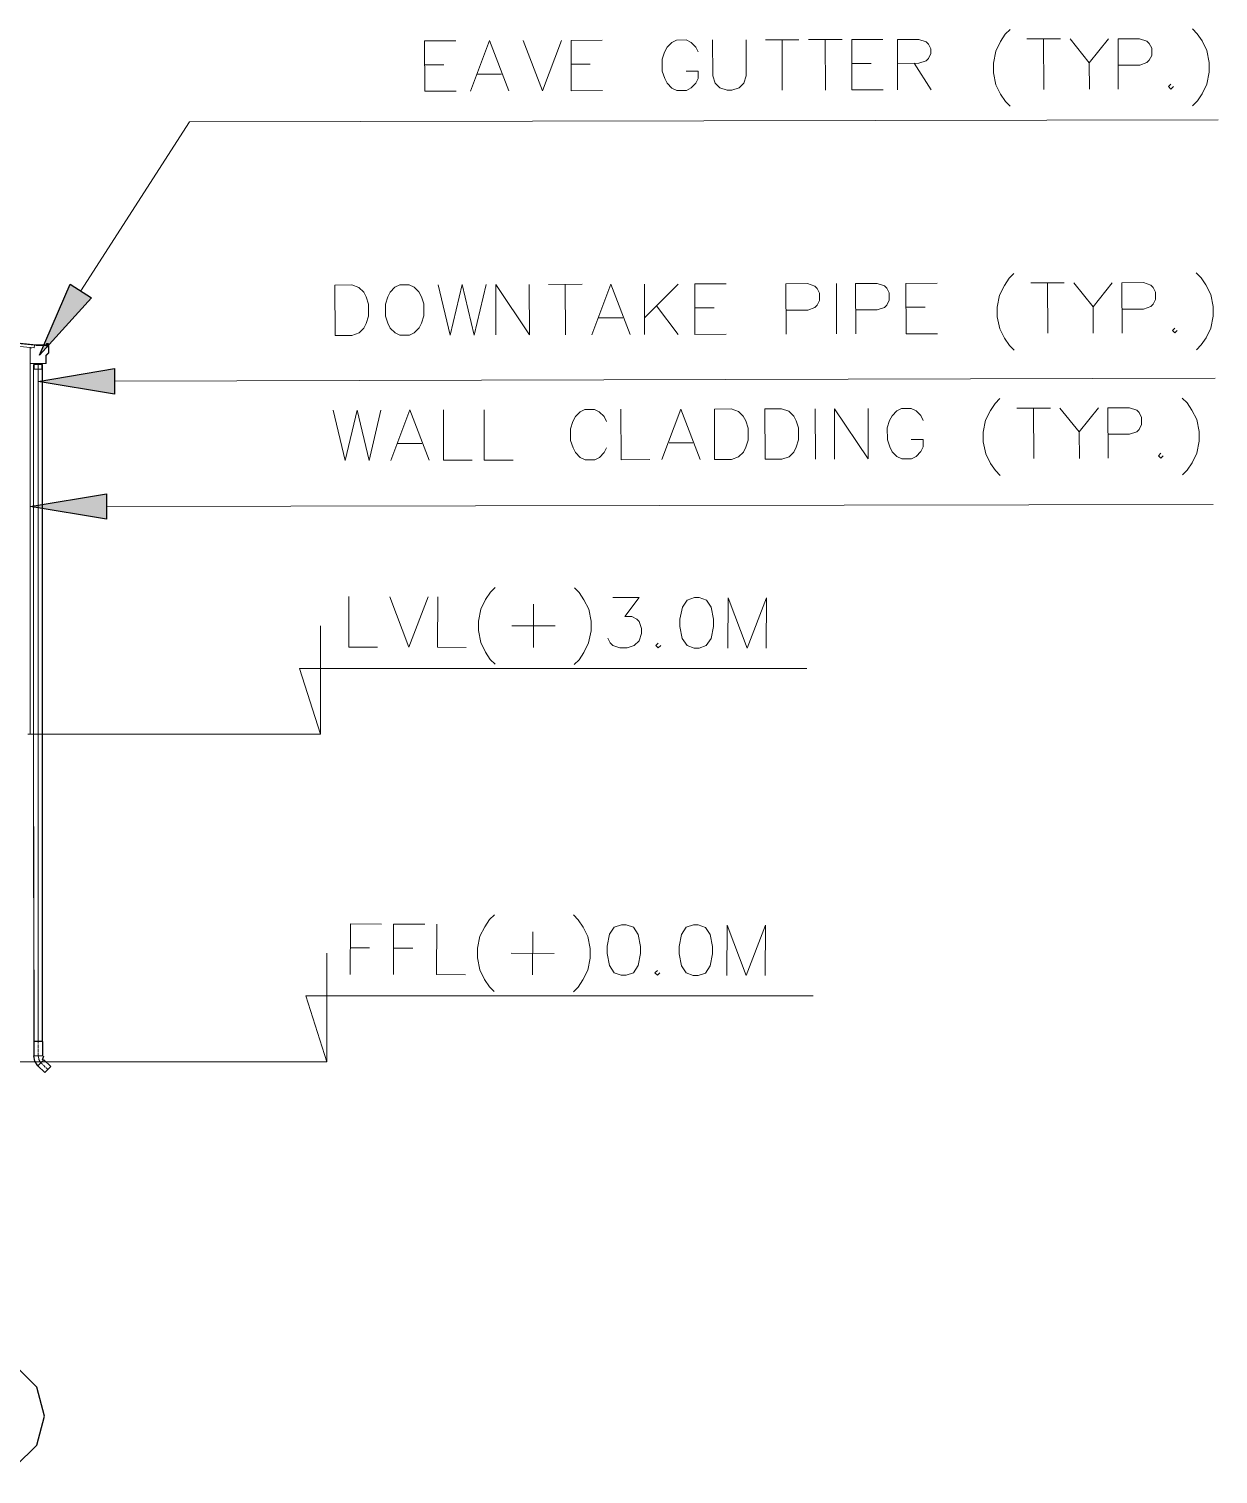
# Model space of a CAD drawing. Header units: millimetres. Extents: x 21 to 390, y 5 to 288.
# Drawn here: x 214.37 to 234.47, y 197.16 to 221.58 of the extents above; entities that cross this region are included whole.
import ezdxf

# ---------------------------------------------------------------- set-up
doc = ezdxf.new("R2010")
doc.units = ezdxf.units.MM
doc.header["$MEASUREMENT"] = 0
doc.layers.get('0').update_dxf_attribs({"linetype": 'CONTINUOUS'})

msp = doc.modelspace()

# ---------------------------------------------------------------- hatches: boundary and pattern name
for points in [[(215.433, 217.033), (214.555, 216.064), (215.072, 217.266)], [(215.822, 215.407), (214.531, 215.618), (215.821, 215.837)], [(215.685, 213.292), (214.394, 213.505), (215.684, 213.722)]]:
    msp.add_hatch(color=3).paths.add_polyline_path(points)

# ---------------------------------------------------------------- linework, layer by layer
at = {"color": 2, "linetype": 'Continuous', "lineweight": 15}
for p, q in [((226.823, 221.392), (227.39, 221.393)), ((227.106, 221.393), (227.109, 220.541)), ((227.552, 221.394), (228.12, 221.396)), ((227.836, 221.395), (227.839, 220.543)), ((231.243, 221.405), (231.81, 221.406)), ((231.526, 221.406), (231.529, 220.554)), ((221.066, 220.969), (221.39, 220.97)), ((223.539, 220.977), (223.864, 220.977)), ((228.284, 220.991), (228.608, 220.991)), ((229.338, 220.994), (229.623, 220.548)), ((232.298, 221.002), (232.299, 220.556)), ((221.958, 220.81), (222.364, 220.811)), ((221.067, 220.523), (221.594, 220.525)), ((223.54, 220.53), (224.068, 220.532)), ((228.285, 220.544), (228.812, 220.546)), ((228.026, 216.422), (228.023, 217.274)), ((231.308, 217.283), (231.875, 217.285)), ((231.592, 217.284), (231.594, 216.433)), ((223.157, 217.259), (223.725, 217.261)), ((223.441, 217.26), (223.443, 216.409)), ((224.782, 216.413), (224.779, 217.264)), ((225.347, 217.266), (224.781, 216.696)), ((224.983, 216.9), (225.349, 216.414)), ((225.632, 216.861), (225.956, 216.862)), ((229.2, 216.872), (229.525, 216.873)), ((232.363, 216.881), (232.364, 216.435)), ((224.01, 216.694), (224.416, 216.695)), ((225.633, 216.415), (226.16, 216.417)), ((229.202, 216.426), (229.729, 216.427)), ((227.668, 214.308), (227.666, 215.159)), ((231.072, 215.169), (231.64, 215.171)), ((231.356, 215.17), (231.358, 214.318)), ((232.127, 214.767), (232.129, 214.321)), ((220.612, 214.571), (221.017, 214.572)), ((225.194, 214.584), (225.599, 214.585))]:
    msp.add_line(p, q, dxfattribs=at)
at = {"color": 5, "linetype": 'Continuous', "lineweight": 5}
for p, q in [((174.678, 220.214), (214.472, 216.234)), ((174.717, 220.16), (214.467, 216.185)), ((214.394, 211.423), (214.394, 216.192)), ((214.394, 209.659), (214.394, 211.465))]:
    msp.add_line(p, q, dxfattribs=at)
at = {"color": 3, "linetype": 'Continuous', "lineweight": 5}
for p, q in [((215.252, 217.15), (217.088, 220.008)), ((217.088, 220.008), (234.475, 220.042)), ((215.821, 215.622), (234.426, 215.674)), ((215.685, 213.507), (234.393, 213.539))]:
    msp.add_line(p, q, dxfattribs=at)
at = {"color": 2, "linetype": 'Continuous', "lineweight": 9}
for p, q in [((214.493, 216.24), (213.749, 216.314)), ((214.493, 216.238), (213.749, 216.312)), ((214.713, 216.24), (214.493, 216.24)), ((214.493, 216.229), (214.493, 216.24)), ((214.713, 216.229), (214.493, 216.229)), ((214.713, 216.229), (214.713, 216.24))]:
    msp.add_line(p, q, dxfattribs=at)
at = {"color": 7, "linetype": 'Continuous', "lineweight": 5}
for p, q in [((214.467, 216.185), (214.472, 216.234)), ((214.672, 216.258), (214.68, 216.259)), ((214.672, 216.248), (214.672, 216.258)), ((214.672, 216.248), (214.704, 216.248)), ((214.672, 216.216), (214.672, 216.226)), ((214.672, 216.215), (214.68, 216.216)), ((214.676, 216.259), (214.7, 216.259)), ((214.676, 216.215), (214.7, 216.215)), ((214.68, 216.258), (214.696, 216.259)), ((214.68, 216.216), (214.68, 216.258)), ((214.68, 216.215), (214.696, 216.216)), ((214.68, 216.211), (214.69, 216.215)), ((214.68, 216.214), (214.682, 216.215)), ((214.68, 216.208), (214.695, 216.214)), ((214.68, 216.213), (214.681, 216.214)), ((214.68, 216.211), (214.681, 216.213)), ((214.68, 216.205), (214.695, 216.211)), ((214.68, 216.21), (214.681, 216.211)), ((214.68, 216.208), (214.681, 216.21)), ((214.68, 216.207), (214.681, 216.208)), ((214.68, 216.202), (214.695, 216.208)), ((214.68, 216.205), (214.681, 216.207)), ((214.68, 216.204), (214.681, 216.205)), ((214.68, 216.2), (214.695, 216.205)), ((214.68, 216.202), (214.681, 216.204)), ((214.68, 216.202), (214.681, 216.202)), ((214.68, 216.2), (214.681, 216.202)), ((214.68, 216.199), (214.681, 216.2)), ((214.681, 216.21), (214.694, 216.215)), ((214.681, 216.213), (214.686, 216.215)), ((214.681, 216.207), (214.696, 216.213)), ((214.681, 216.204), (214.696, 216.21)), ((214.681, 216.202), (214.696, 216.207)), ((214.681, 216.199), (214.696, 216.204)), ((214.695, 216.214), (214.695, 216.215)), ((214.695, 216.213), (214.696, 216.214)), ((214.695, 216.211), (214.696, 216.213)), ((214.695, 216.21), (214.696, 216.211)), ((214.695, 216.208), (214.696, 216.21)), ((214.695, 216.207), (214.696, 216.208)), ((214.695, 216.205), (214.696, 216.207)), ((214.695, 216.204), (214.696, 216.205)), ((214.696, 216.258), (214.704, 216.259)), ((214.696, 216.216), (214.696, 216.258)), ((214.696, 216.215), (214.704, 216.216)), ((214.704, 216.248), (214.704, 216.258)), ((214.704, 216.216), (214.704, 216.226)), ((214.355, 209.659), (219.305, 209.659)), ((175.424, 204.129), (219.412, 204.129))]:
    msp.add_line(p, q, dxfattribs=at)
at = {"color": 1, "linetype": 'Continuous', "lineweight": 5}
for p, q in [((214.451, 215.905), (214.451, 214.444)), ((214.603, 215.904), (214.458, 215.905)), ((214.466, 215.925), (214.466, 215.829)), ((214.596, 215.829), (214.466, 215.829)), ((214.596, 215.829), (214.596, 215.922)), ((214.603, 215.904), (214.603, 214.444)), ((214.451, 214.444), (214.451, 209.316)), ((214.603, 214.444), (214.603, 209.316)), ((214.451, 209.316), (214.459, 204.469)), ((214.603, 209.316), (214.603, 204.469))]:
    msp.add_line(p, q, dxfattribs=at)
at = {"color": 142, "linetype": 'Continuous', "lineweight": 5, "true_color": 0x00a5dd}
for p, q in [((214.455, 215.905), (214.455, 214.444)), ((214.599, 215.905), (214.599, 214.444)), ((214.455, 214.444), (214.455, 209.316)), ((214.599, 214.444), (214.599, 209.316)), ((214.455, 209.316), (214.463, 204.469)), ((214.599, 209.316), (214.599, 204.469))]:
    msp.add_line(p, q, dxfattribs=at)
at = {"color": 254, "linetype": 'Continuous', "lineweight": 5, "true_color": 0xdcdcdc}
for p, q in [((214.531, 215.925), (214.531, 214.444)), ((214.531, 214.444), (214.531, 209.316)), ((214.531, 209.316), (214.531, 204.469))]:
    msp.add_line(p, q, dxfattribs=at)
at = {"color": 4, "linetype": 'Continuous', "lineweight": 5}
for p, q in [((222.906, 211.855), (222.904, 211.125)), ((222.54, 211.491), (223.27, 211.489)), ((222.89, 206.325), (222.888, 205.595)), ((219.808, 206.05), (220.132, 206.05)), ((220.537, 206.048), (220.862, 206.047)), ((222.524, 205.961), (223.254, 205.959))]:
    msp.add_line(p, q, dxfattribs=at)
at = {"color": 2, "linetype": 'Continuous', "lineweight": 25}
for p, q in [((214.459, 204.469), (214.459, 204.226)), ((214.603, 204.469), (214.459, 204.469)), ((214.603, 204.469), (214.603, 204.226)), ((214.603, 204.163), (214.63, 204.226)), ((214.63, 204.163), (214.744, 204.048)), ((214.528, 204.061), (214.642, 203.946)), ((214.744, 204.048), (214.642, 203.946))]:
    msp.add_line(p, q, dxfattribs=at)
at = {"color": 254, "linetype": 'Continuous', "lineweight": 9, "true_color": 0xdcdcdc}
for p, q in [((214.531, 204.469), (214.531, 204.435)), ((214.531, 204.426), (214.531, 204.417)), ((214.531, 204.408), (214.531, 204.362)), ((214.531, 204.352), (214.531, 204.343)), ((214.531, 204.334), (214.531, 204.288)), ((214.531, 204.279), (214.531, 204.269)), ((214.531, 204.26), (214.531, 204.226)), ((214.541, 204.178), (214.531, 204.226)), ((214.579, 204.112), (214.551, 204.153)), ((214.579, 204.112), (214.6, 204.09)), ((214.607, 204.084), (214.613, 204.077)), ((214.62, 204.071), (214.652, 204.038)), ((214.659, 204.031), (214.665, 204.025)), ((214.672, 204.018), (214.693, 203.997))]:
    msp.add_line(p, q, dxfattribs=at)
at = {"color": 3, "linetype": 'Continuous', "lineweight": 9}
for p, q in [((214.603, 204.226), (214.459, 204.226)), ((214.63, 204.163), (214.528, 204.061))]:
    msp.add_line(p, q, dxfattribs=at)
at = {"color": 2, "linetype": 'Continuous', "lineweight": 15}
for points in [[(230.958, 221.566), (230.877, 221.485), (230.797, 221.363), (230.716, 221.2), (230.676, 220.998), (230.677, 220.835), (230.718, 220.633), (230.799, 220.471), (230.881, 220.349), (230.962, 220.269)], [(234.04, 221.575), (234.121, 221.494), (234.203, 221.373), (234.284, 221.211), (234.326, 221.008), (234.326, 220.846), (234.286, 220.643), (234.205, 220.481), (234.125, 220.359), (234.044, 220.278)], [(221.067, 220.523), (221.064, 221.375), (221.592, 221.376)], [(221.837, 220.525), (222.159, 221.378), (222.486, 220.527)], [(222.727, 221.38), (223.054, 220.529), (223.376, 221.382)], [(223.54, 220.53), (223.538, 221.382), (224.065, 221.384)], [(225.688, 221.186), (225.647, 221.267), (225.566, 221.347), (225.484, 221.388), (225.322, 221.387), (225.241, 221.347), (225.16, 221.265), (225.12, 221.184), (225.08, 221.062), (225.08, 220.859), (225.121, 220.738), (225.162, 220.657), (225.243, 220.576), (225.325, 220.536), (225.487, 220.536), (225.568, 220.577), (225.649, 220.658), (225.689, 220.74), (225.689, 220.861), (225.486, 220.861)], [(225.93, 221.389), (225.932, 220.781), (225.973, 220.659), (226.055, 220.578), (226.176, 220.538), (226.257, 220.538), (226.379, 220.579), (226.46, 220.661), (226.5, 220.783), (226.498, 221.391)], [(228.285, 220.544), (228.282, 221.396), (228.81, 221.398)], [(229.055, 220.547), (229.053, 221.398), (229.418, 221.399), (229.54, 221.359), (229.58, 221.319), (229.621, 221.238), (229.621, 221.157), (229.581, 221.075), (229.541, 221.035), (229.419, 220.994), (229.054, 220.993)], [(231.972, 221.407), (232.298, 221.002), (232.621, 221.409)], [(232.786, 220.558), (232.783, 221.409), (233.148, 221.41), (233.27, 221.37), (233.311, 221.33), (233.352, 221.249), (233.352, 221.127), (233.312, 221.046), (233.271, 221.005), (233.15, 220.964), (232.785, 220.963)], [(233.678, 220.641), (233.637, 220.601), (233.678, 220.56), (233.719, 220.601)], [(228.35, 216.423), (228.347, 217.275), (228.712, 217.276), (228.834, 217.236), (228.875, 217.195), (228.916, 217.114), (228.916, 216.992), (228.876, 216.911), (228.835, 216.871), (228.714, 216.83), (228.349, 216.829)], [(229.202, 216.426), (229.199, 217.277), (229.726, 217.279)], [(231.023, 217.445), (230.942, 217.363), (230.862, 217.241), (230.781, 217.079), (230.741, 216.876), (230.742, 216.714), (230.783, 216.511), (230.864, 216.349), (230.946, 216.228), (231.027, 216.147)], [(232.038, 217.286), (232.363, 216.881), (232.686, 217.287)], [(232.851, 216.436), (232.849, 217.288), (233.214, 217.289), (233.335, 217.249), (233.376, 217.208), (233.417, 217.127), (233.417, 217.006), (233.377, 216.924), (233.336, 216.884), (233.215, 216.843), (232.85, 216.842)], [(234.105, 217.454), (234.187, 217.373), (234.268, 217.252), (234.35, 217.09), (234.391, 216.887), (234.391, 216.725), (234.351, 216.522), (234.271, 216.359), (234.19, 216.238), (234.109, 216.156)], [(221.292, 217.254), (221.497, 216.403), (221.697, 217.255), (221.902, 216.404), (222.103, 217.256)], [(222.267, 216.405), (222.265, 217.257), (222.835, 216.407), (222.833, 217.258)], [(223.889, 216.41), (224.211, 217.262), (224.538, 216.412)], [(225.633, 216.415), (225.631, 217.267), (226.158, 217.268)], [(227.174, 216.42), (227.171, 217.271), (227.536, 217.272), (227.658, 217.232), (227.699, 217.192), (227.74, 217.111), (227.74, 216.989), (227.7, 216.908), (227.659, 216.867), (227.538, 216.826), (227.173, 216.825)], [(233.743, 216.52), (233.703, 216.479), (233.743, 216.439), (233.784, 216.48)], [(230.788, 215.33), (230.707, 215.249), (230.626, 215.127), (230.545, 214.965), (230.505, 214.762), (230.506, 214.6), (230.547, 214.397), (230.629, 214.235), (230.71, 214.114), (230.791, 214.033)], [(233.869, 215.34), (233.951, 215.259), (234.032, 215.137), (234.114, 214.975), (234.155, 214.773), (234.155, 214.61), (234.115, 214.408), (234.035, 214.245), (233.954, 214.123), (233.873, 214.042)], [(219.515, 215.135), (219.72, 214.284), (219.921, 215.136), (220.126, 214.285), (220.326, 215.137)], [(220.491, 214.286), (220.813, 215.139), (221.14, 214.288)], [(221.38, 215.141), (221.383, 214.289), (221.869, 214.29)], [(222.07, 215.143), (222.072, 214.291), (222.559, 214.292)], [(224.138, 214.946), (224.098, 215.027), (224.016, 215.108), (223.935, 215.148), (223.773, 215.148), (223.692, 215.107), (223.611, 215.025), (223.571, 214.944), (223.53, 214.822), (223.531, 214.62), (223.572, 214.498), (223.613, 214.417), (223.694, 214.336), (223.775, 214.296), (223.938, 214.297), (224.019, 214.337), (224.099, 214.419), (224.14, 214.5)], [(224.381, 215.149), (224.384, 214.298), (224.87, 214.299)], [(225.073, 214.3), (225.395, 215.152), (225.722, 214.302)], [(227.993, 214.308), (227.99, 215.16), (228.56, 214.31), (228.558, 215.162)], [(229.491, 214.962), (229.45, 215.043), (229.369, 215.124), (229.288, 215.164), (229.126, 215.163), (229.045, 215.123), (228.964, 215.041), (228.923, 214.96), (228.883, 214.838), (228.884, 214.635), (228.925, 214.514), (228.965, 214.433), (229.047, 214.352), (229.128, 214.312), (229.29, 214.312), (229.371, 214.353), (229.452, 214.434), (229.492, 214.516), (229.492, 214.637), (229.289, 214.637)], [(231.802, 215.171), (232.127, 214.767), (232.451, 215.173)], [(232.615, 214.322), (232.613, 215.174), (232.978, 215.175), (233.1, 215.135), (233.14, 215.094), (233.181, 215.013), (233.181, 214.891), (233.141, 214.81), (233.101, 214.77), (232.979, 214.729), (232.614, 214.728)], [(233.507, 214.406), (233.467, 214.365), (233.507, 214.325), (233.548, 214.365)]]:
    msp.add_lwpolyline(points, dxfattribs=at)
at = {"color": 3, "linetype": 'Continuous', "lineweight": -2}
for points in [[(215.433, 217.033), (214.555, 216.064), (215.072, 217.266)], [(215.822, 215.407), (214.531, 215.618), (215.821, 215.837)], [(215.685, 213.292), (214.394, 213.505), (215.684, 213.722)]]:
    msp.add_lwpolyline(points, close=True, dxfattribs=at)
at = {"color": 2, "linetype": 'Continuous', "lineweight": 15}
for points in [[(219.551, 216.397), (219.548, 217.249), (219.832, 217.25), (219.954, 217.209), (220.035, 217.129), (220.076, 217.048), (220.117, 216.926), (220.117, 216.723), (220.077, 216.601), (220.037, 216.52), (219.956, 216.439), (219.834, 216.398)], [(220.643, 217.252), (220.562, 217.211), (220.481, 217.13), (220.441, 217.049), (220.401, 216.927), (220.401, 216.724), (220.442, 216.603), (220.483, 216.522), (220.564, 216.441), (220.645, 216.4), (220.808, 216.401), (220.889, 216.442), (220.969, 216.523), (221.01, 216.604), (221.05, 216.726), (221.049, 216.929), (221.008, 217.05), (220.968, 217.131), (220.886, 217.212), (220.805, 217.252)], [(225.965, 214.303), (225.963, 215.154), (226.246, 215.155), (226.368, 215.115), (226.45, 215.034), (226.49, 214.953), (226.531, 214.831), (226.532, 214.629), (226.492, 214.507), (226.451, 214.426), (226.37, 214.344), (226.249, 214.303)], [(226.817, 214.305), (226.814, 215.157), (227.098, 215.157), (227.22, 215.117), (227.301, 215.036), (227.342, 214.955), (227.383, 214.834), (227.383, 214.631), (227.343, 214.509), (227.303, 214.428), (227.222, 214.347), (227.1, 214.306)]]:
    msp.add_lwpolyline(points, close=True, dxfattribs=at)
at = {"color": 1, "linetype": 'Continuous', "lineweight": 5}
for points in [[(214.665, 216.229), (214.712, 216.229), (214.712, 216.102), (214.667, 216.057), (214.667, 215.922), (214.394, 215.922), (214.394, 216.192), (214.426, 216.189)], [(214.665, 216.226), (214.709, 216.226), (214.709, 216.103), (214.664, 216.058), (214.664, 215.925), (214.398, 215.925), (214.398, 216.188), (214.426, 216.186)]]:
    msp.add_lwpolyline(points, dxfattribs=at)
at = {"color": 4, "linetype": 'Continuous', "lineweight": 5}
for points in [[(219.784, 211.985), (219.781, 211.134), (220.268, 211.132)], [(220.473, 211.983), (220.795, 211.131), (221.122, 211.981)], [(221.284, 211.981), (221.281, 211.129), (221.768, 211.128)], [(222.258, 212.14), (222.176, 212.059), (222.095, 211.938), (222.013, 211.776), (221.972, 211.573), (221.972, 211.411), (222.012, 211.208), (222.092, 211.046), (222.173, 210.924), (222.254, 210.843)], [(223.596, 212.136), (223.677, 212.055), (223.757, 211.933), (223.838, 211.771), (223.878, 211.568), (223.878, 211.406), (223.836, 211.203), (223.755, 211.041), (223.673, 210.92), (223.592, 210.839)], [(224.244, 211.972), (224.69, 211.971), (224.446, 211.647), (224.568, 211.647), (224.649, 211.606), (224.689, 211.565), (224.729, 211.444), (224.729, 211.363), (224.688, 211.241), (224.607, 211.16), (224.485, 211.12), (224.363, 211.12), (224.242, 211.161), (224.201, 211.202), (224.161, 211.283)], [(226.188, 211.115), (226.191, 211.967), (226.513, 211.114), (226.839, 211.965), (226.837, 211.113)], [(225.012, 211.2), (224.972, 211.159), (225.012, 211.118), (225.053, 211.159)], [(222.242, 206.611), (222.161, 206.53), (222.079, 206.409), (221.998, 206.247), (221.957, 206.044), (221.956, 205.882), (221.996, 205.679), (222.077, 205.517), (222.158, 205.395), (222.238, 205.313)], [(223.58, 206.607), (223.661, 206.526), (223.742, 206.404), (223.823, 206.241), (223.863, 206.039), (223.862, 205.876), (223.821, 205.674), (223.739, 205.512), (223.658, 205.39), (223.577, 205.309)], [(219.806, 205.604), (219.809, 206.456), (220.336, 206.454)], [(220.536, 205.602), (220.539, 206.454), (221.066, 206.452)], [(221.269, 206.452), (221.266, 205.6), (221.753, 205.599)], [(226.173, 205.586), (226.175, 206.437), (226.497, 205.585), (226.824, 206.435), (226.821, 205.584)], [(224.997, 205.67), (224.956, 205.63), (224.997, 205.589), (225.037, 205.63)]]:
    msp.add_lwpolyline(points, dxfattribs=at)
for points in [[(225.623, 211.968), (225.501, 211.928), (225.42, 211.807), (225.379, 211.604), (225.378, 211.482), (225.418, 211.279), (225.499, 211.158), (225.62, 211.117), (225.702, 211.116), (225.823, 211.157), (225.905, 211.278), (225.946, 211.481), (225.946, 211.602), (225.906, 211.805), (225.826, 211.927), (225.704, 211.968)], [(224.391, 206.442), (224.269, 206.402), (224.188, 206.281), (224.147, 206.078), (224.146, 205.957), (224.186, 205.754), (224.267, 205.632), (224.388, 205.591), (224.47, 205.591), (224.591, 205.631), (224.673, 205.752), (224.714, 205.955), (224.714, 206.077), (224.674, 206.279), (224.594, 206.401), (224.472, 206.442)], [(225.607, 206.439), (225.486, 206.399), (225.404, 206.277), (225.363, 206.075), (225.363, 205.953), (225.403, 205.75), (225.483, 205.628), (225.605, 205.587), (225.686, 205.587), (225.808, 205.627), (225.889, 205.749), (225.93, 205.951), (225.931, 206.073), (225.891, 206.276), (225.81, 206.398), (225.689, 206.439)]]:
    msp.add_lwpolyline(points, close=True, dxfattribs=at)
at = {"color": 7, "linetype": 'Continuous', "lineweight": 5}
for points in [[(219.305, 211.493), (219.305, 209.659), (218.951, 210.77), (227.525, 210.77)], [(219.412, 205.964), (219.412, 204.129), (219.057, 205.24), (227.632, 205.24)]]:
    msp.add_lwpolyline(points, dxfattribs=at)
at = {"color": 2, "linetype": 'Continuous', "lineweight": 25}
msp.add_lwpolyline([(214.528, 204.061), (214.477, 204.137), (214.459, 204.226)], dxfattribs=at)
at = {"color": 254, "linetype": 'Continuous', "lineweight": 9, "true_color": 0xdcdcdc}
msp.add_lwpolyline([(214.546, 204.16), (214.544, 204.164), (214.543, 204.169)], dxfattribs=at)
at = {"color": 1, "linetype": 'Continuous', "lineweight": 25}
msp.add_lwpolyline([(214.638, 198.143), (214.507, 198.633), (214.148, 198.992), (213.658, 199.124), (213.167, 198.992), (212.808, 198.633), (212.677, 198.143), (212.808, 197.653), (213.167, 197.294), (213.658, 197.163), (214.148, 197.294), (214.507, 197.653)], close=True, dxfattribs=at)

doc.saveas('drawing.dxf')
